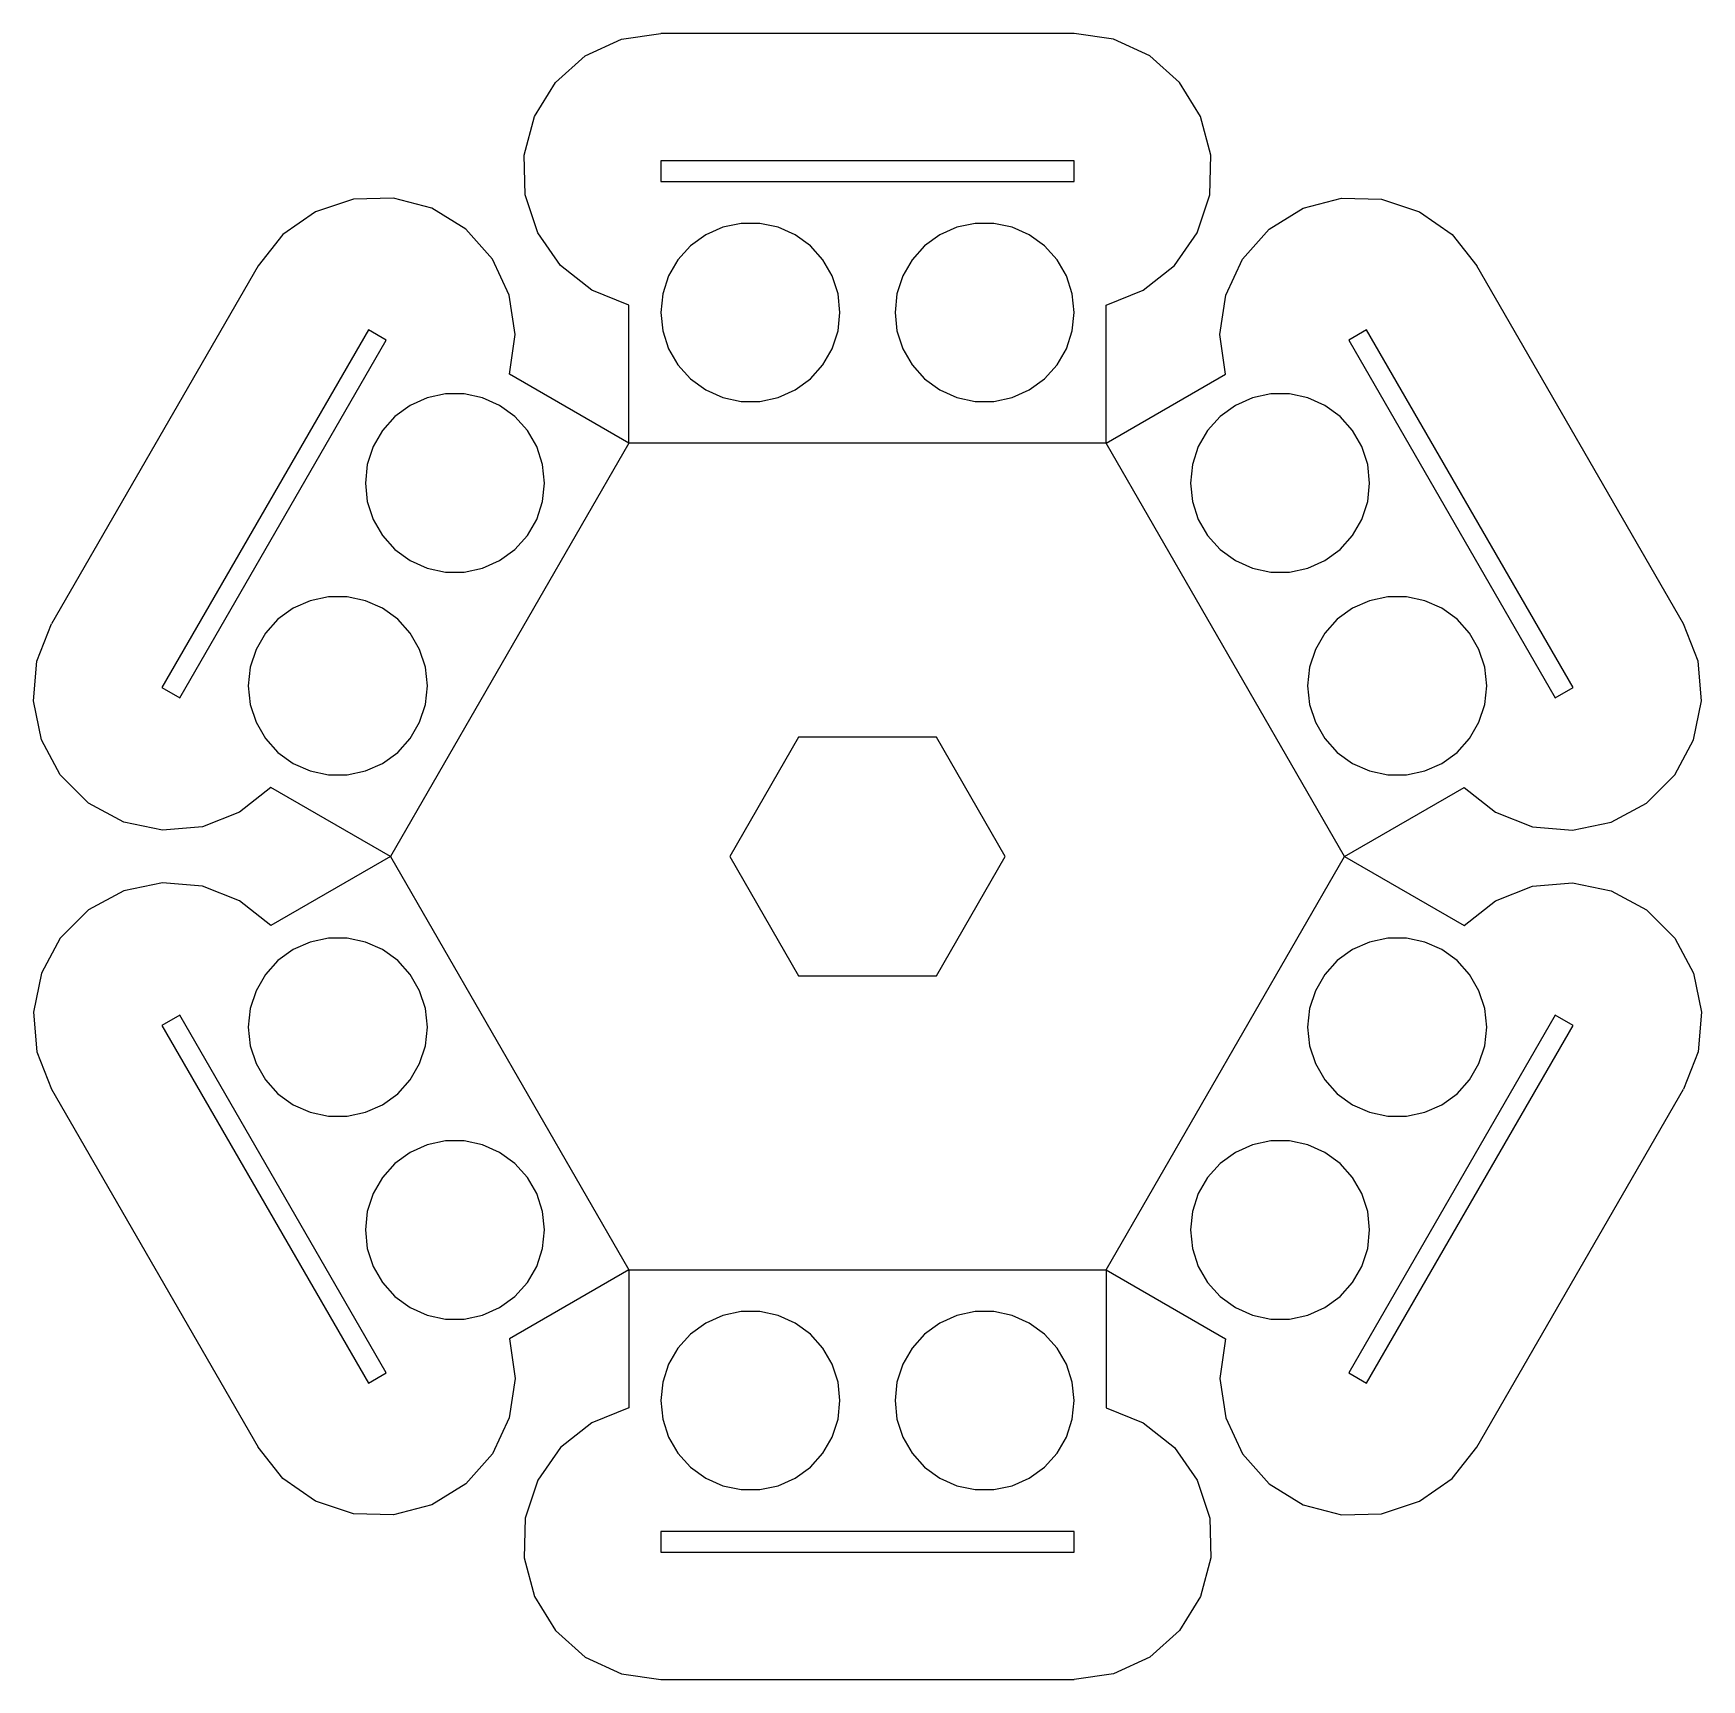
# Model space of a CAD drawing. Header units: metres. Extents: x -61 to 61, y -60 to 60.
import ezdxf

# ---------------------------------------------------------------- set-up
doc = ezdxf.new("R2010")
doc.units = ezdxf.units.M

msp = doc.modelspace()

# ---------------------------------------------------------------- linework, layer by layer
for p, q in [((-17.87, 59.33), (-15, 59.75)), ((15, 59.75), (-15, 59.75)), ((17.87, 59.33), (15, 59.75)), ((-20.49, 58.11), (-17.87, 59.33)), ((20.49, 58.11), (17.87, 59.33)), ((-22.66, 56.18), (-20.49, 58.11)), ((22.66, 56.18), (20.49, 58.11)), ((-24.18, 53.72), (-22.66, 56.18)), ((24.18, 53.72), (22.66, 56.18)), ((-24.93, 50.92), (-24.18, 53.72)), ((24.93, 50.92), (24.18, 53.72)), ((-24.85, 48.02), (-24.93, 50.92)), ((24.85, 48.02), (24.93, 50.92)), ((15, 50.5), (-15, 50.5)), ((-15, 50.5), (-15, 49)), ((15, 49), (15, 50.5)), ((-15, 49), (15, 49)), ((-37.33, 47.71), (-40.08, 46.8)), ((-34.43, 47.8), (-37.33, 47.71)), ((-31.63, 47.05), (-34.43, 47.8)), ((-23.94, 45.27), (-24.85, 48.02)), ((23.94, 45.27), (24.85, 48.02)), ((31.63, 47.05), (34.43, 47.8)), ((34.43, 47.8), (37.33, 47.71)), ((37.33, 47.71), (40.08, 46.8)), ((-40.08, 46.8), (-42.45, 45.14)), ((-29.16, 45.53), (-31.63, 47.05)), ((29.16, 45.53), (31.63, 47.05)), ((40.08, 46.8), (42.45, 45.14)), ((-42.45, 45.14), (-44.25, 42.87)), ((-27.24, 43.37), (-29.16, 45.53)), ((-22.28, 42.9), (-23.94, 45.27)), ((-11.75, 45.13), (-12.85, 44.33)), ((-10.51, 45.68), (-11.75, 45.13)), ((-9.18, 45.96), (-10.51, 45.68)), ((-7.82, 45.96), (-9.18, 45.96)), ((-6.49, 45.68), (-7.82, 45.96)), ((-5.25, 45.13), (-6.49, 45.68)), ((-4.15, 44.33), (-5.25, 45.13)), ((5.25, 45.13), (4.15, 44.33)), ((6.49, 45.68), (5.25, 45.13)), ((7.82, 45.96), (6.49, 45.68)), ((9.18, 45.96), (7.82, 45.96)), ((10.51, 45.68), (9.18, 45.96)), ((11.75, 45.13), (10.51, 45.68)), ((12.85, 44.33), (11.75, 45.13)), ((22.28, 42.9), (23.94, 45.27)), ((27.24, 43.37), (29.16, 45.53)), ((42.45, 45.14), (44.25, 42.87)), ((-12.85, 44.33), (-13.76, 43.32)), ((-3.24, 43.32), (-4.15, 44.33)), ((4.15, 44.33), (3.24, 43.32)), ((13.76, 43.32), (12.85, 44.33)), ((-44.25, 42.87), (-59.25, 16.88)), ((-26.01, 40.74), (-27.24, 43.37)), ((-20.01, 41.1), (-22.28, 42.9)), ((-13.76, 43.32), (-14.44, 42.14)), ((-2.56, 42.14), (-3.24, 43.32)), ((3.24, 43.32), (2.56, 42.14)), ((14.44, 42.14), (13.76, 43.32)), ((20.01, 41.1), (22.28, 42.9)), ((26.01, 40.74), (27.24, 43.37)), ((59.25, 16.88), (44.25, 42.87)), ((-14.44, 42.14), (-14.86, 40.85)), ((-2.14, 40.85), (-2.56, 42.14)), ((2.56, 42.14), (2.14, 40.85)), ((14.86, 40.85), (14.44, 42.14)), ((-25.58, 37.88), (-26.01, 40.74)), ((-17.32, 40.02), (-20.01, 41.1)), ((-17.32, 30), (-17.32, 40.02)), ((-14.86, 40.85), (-15, 39.5)), ((-2, 39.5), (-2.14, 40.85)), ((2.14, 40.85), (2, 39.5)), ((15, 39.5), (14.86, 40.85)), ((17.32, 40.02), (20.01, 41.1)), ((17.32, 30), (17.32, 40.02)), ((25.58, 37.88), (26.01, 40.74)), ((-15, 39.5), (-14.86, 38.15)), ((-2.14, 38.15), (-2, 39.5)), ((2, 39.5), (2.14, 38.15)), ((14.86, 38.15), (15, 39.5)), ((-36.23, 38.24), (-51.23, 12.26)), ((-34.94, 37.49), (-36.23, 38.24)), ((-26, 35.01), (-25.58, 37.88)), ((-14.86, 38.15), (-14.44, 36.86)), ((-2.56, 36.86), (-2.14, 38.15)), ((2.14, 38.15), (2.56, 36.86)), ((14.44, 36.86), (14.86, 38.15)), ((26, 35.01), (25.58, 37.88)), ((36.23, 38.24), (34.94, 37.49)), ((51.23, 12.26), (36.23, 38.24)), ((-49.94, 11.51), (-34.94, 37.49)), ((-14.44, 36.86), (-13.76, 35.68)), ((-3.24, 35.68), (-2.56, 36.86)), ((2.56, 36.86), (3.24, 35.68)), ((13.76, 35.68), (14.44, 36.86)), ((34.94, 37.49), (49.94, 11.51)), ((-13.76, 35.68), (-12.85, 34.67)), ((-4.15, 34.67), (-3.24, 35.68)), ((3.24, 35.68), (4.15, 34.67)), ((12.85, 34.67), (13.76, 35.68)), ((-17.32, 30), (-26, 35.01)), ((-12.85, 34.67), (-11.75, 33.87)), ((-5.25, 33.87), (-4.15, 34.67)), ((4.15, 34.67), (5.25, 33.87)), ((11.75, 33.87), (12.85, 34.67)), ((17.32, 30), (26, 35.01)), ((-33.21, 32.74), (-34.31, 31.94)), ((-31.97, 33.29), (-33.21, 32.74)), ((-30.64, 33.58), (-31.97, 33.29)), ((-29.28, 33.58), (-30.64, 33.58)), ((-27.95, 33.29), (-29.28, 33.58)), ((-26.71, 32.74), (-27.95, 33.29)), ((-25.61, 31.94), (-26.71, 32.74)), ((-11.75, 33.87), (-10.51, 33.32)), ((-10.51, 33.32), (-9.18, 33.04)), ((-9.18, 33.04), (-7.82, 33.04)), ((-7.82, 33.04), (-6.49, 33.32)), ((-6.49, 33.32), (-5.25, 33.87)), ((5.25, 33.87), (6.49, 33.32)), ((6.49, 33.32), (7.82, 33.04)), ((7.82, 33.04), (9.18, 33.04)), ((9.18, 33.04), (10.51, 33.32)), ((10.51, 33.32), (11.75, 33.87)), ((26.71, 32.74), (25.61, 31.94)), ((27.95, 33.29), (26.71, 32.74)), ((29.28, 33.58), (27.95, 33.29)), ((30.64, 33.58), (29.28, 33.58)), ((31.97, 33.29), (30.64, 33.58)), ((33.21, 32.74), (31.97, 33.29)), ((34.31, 31.94), (33.21, 32.74)), ((-34.31, 31.94), (-35.22, 30.93)), ((-24.7, 30.93), (-25.61, 31.94)), ((25.61, 31.94), (24.7, 30.93)), ((35.22, 30.93), (34.31, 31.94)), ((-35.22, 30.93), (-35.9, 29.76)), ((-24.02, 29.76), (-24.7, 30.93)), ((24.7, 30.93), (24.02, 29.76)), ((35.9, 29.76), (35.22, 30.93)), ((-35.9, 29.76), (-36.32, 28.46)), ((-17.32, 30), (-34.64, 0)), ((-23.6, 28.46), (-24.02, 29.76)), ((17.32, 30), (-17.32, 30)), ((34.64, 0), (17.32, 30)), ((24.02, 29.76), (23.6, 28.46)), ((36.32, 28.46), (35.9, 29.76)), ((-36.32, 28.46), (-36.46, 27.11)), ((-23.46, 27.11), (-23.6, 28.46)), ((23.6, 28.46), (23.46, 27.11)), ((36.46, 27.11), (36.32, 28.46)), ((-36.46, 27.11), (-36.32, 25.76)), ((-23.6, 25.76), (-23.46, 27.11)), ((23.46, 27.11), (23.6, 25.76)), ((36.32, 25.76), (36.46, 27.11)), ((-36.32, 25.76), (-35.9, 24.47)), ((-24.02, 24.47), (-23.6, 25.76)), ((23.6, 25.76), (24.02, 24.47)), ((35.9, 24.47), (36.32, 25.76)), ((-35.9, 24.47), (-35.22, 23.29)), ((-24.7, 23.29), (-24.02, 24.47)), ((24.02, 24.47), (24.7, 23.29)), ((35.22, 23.29), (35.9, 24.47)), ((-35.22, 23.29), (-34.31, 22.28)), ((-25.61, 22.28), (-24.7, 23.29)), ((24.7, 23.29), (25.61, 22.28)), ((34.31, 22.28), (35.22, 23.29)), ((-34.31, 22.28), (-33.21, 21.48)), ((-26.71, 21.48), (-25.61, 22.28)), ((25.61, 22.28), (26.71, 21.48)), ((33.21, 21.48), (34.31, 22.28)), ((-33.21, 21.48), (-31.97, 20.93)), ((-31.97, 20.93), (-30.64, 20.65)), ((-30.64, 20.65), (-29.28, 20.65)), ((-29.28, 20.65), (-27.95, 20.93)), ((-27.95, 20.93), (-26.71, 21.48)), ((26.71, 21.48), (27.95, 20.93)), ((27.95, 20.93), (29.28, 20.65)), ((29.28, 20.65), (30.64, 20.65)), ((30.64, 20.65), (31.97, 20.93)), ((31.97, 20.93), (33.21, 21.48)), ((-40.47, 18.57), (-41.71, 18.02)), ((-39.14, 18.85), (-40.47, 18.57)), ((-37.78, 18.85), (-39.14, 18.85)), ((-36.45, 18.57), (-37.78, 18.85)), ((-35.21, 18.02), (-36.45, 18.57)), ((36.45, 18.57), (35.21, 18.02)), ((37.78, 18.85), (36.45, 18.57)), ((39.14, 18.85), (37.78, 18.85)), ((40.47, 18.57), (39.14, 18.85)), ((41.71, 18.02), (40.47, 18.57)), ((-42.81, 17.22), (-43.72, 16.21)), ((-41.71, 18.02), (-42.81, 17.22)), ((-34.11, 17.22), (-35.21, 18.02)), ((-33.2, 16.21), (-34.11, 17.22)), ((34.11, 17.22), (33.2, 16.21)), ((35.21, 18.02), (34.11, 17.22)), ((42.81, 17.22), (41.71, 18.02)), ((43.72, 16.21), (42.81, 17.22)), ((-60.31, 14.19), (-59.25, 16.88)), ((-43.72, 16.21), (-44.4, 15.03)), ((-32.52, 15.03), (-33.2, 16.21)), ((33.2, 16.21), (32.52, 15.03)), ((44.4, 15.03), (43.72, 16.21)), ((60.31, 14.19), (59.25, 16.88)), ((-44.4, 15.03), (-44.82, 13.74)), ((-32.1, 13.74), (-32.52, 15.03)), ((32.52, 15.03), (32.1, 13.74)), ((44.82, 13.74), (44.4, 15.03)), ((-60.57, 11.31), (-60.31, 14.19)), ((-44.82, 13.74), (-44.96, 12.39)), ((-31.96, 12.39), (-32.1, 13.74)), ((32.1, 13.74), (31.96, 12.39)), ((44.96, 12.39), (44.82, 13.74)), ((60.57, 11.31), (60.31, 14.19)), ((-51.23, 12.26), (-49.94, 11.51)), ((-44.96, 12.39), (-44.82, 11.04)), ((-32.1, 11.04), (-31.96, 12.39)), ((31.96, 12.39), (32.1, 11.04)), ((44.82, 11.04), (44.96, 12.39)), ((49.94, 11.51), (51.23, 12.26)), ((-59.98, 8.47), (-60.57, 11.31)), ((-44.82, 11.04), (-44.4, 9.74)), ((-32.52, 9.74), (-32.1, 11.04)), ((32.1, 11.04), (32.52, 9.74)), ((44.4, 9.74), (44.82, 11.04)), ((59.98, 8.47), (60.57, 11.31)), ((-44.4, 9.74), (-43.72, 8.57)), ((-33.2, 8.57), (-32.52, 9.74)), ((32.52, 9.74), (33.2, 8.57)), ((43.72, 8.57), (44.4, 9.74)), ((-43.72, 8.57), (-42.81, 7.56)), ((-34.11, 7.56), (-33.2, 8.57)), ((-5, 8.66), (-10, 0)), ((5, 8.66), (-5, 8.66)), ((10, 0), (5, 8.66)), ((33.2, 8.57), (34.11, 7.56)), ((42.81, 7.56), (43.72, 8.57)), ((-58.61, 5.92), (-59.98, 8.47)), ((-42.81, 7.56), (-41.71, 6.76)), ((-35.21, 6.76), (-34.11, 7.56)), ((34.11, 7.56), (35.21, 6.76)), ((41.71, 6.76), (42.81, 7.56)), ((58.61, 5.92), (59.98, 8.47)), ((-41.71, 6.76), (-40.47, 6.21)), ((-40.47, 6.21), (-39.14, 5.92)), ((-37.78, 5.92), (-36.45, 6.21)), ((-36.45, 6.21), (-35.21, 6.76)), ((35.21, 6.76), (36.45, 6.21)), ((36.45, 6.21), (37.78, 5.92)), ((39.14, 5.92), (40.47, 6.21)), ((40.47, 6.21), (41.71, 6.76)), ((-56.56, 3.87), (-58.61, 5.92)), ((-43.32, 5.01), (-45.6, 3.22)), ((-34.64, 0), (-43.32, 5.01)), ((-39.14, 5.92), (-37.78, 5.92)), ((34.64, 0), (43.32, 5.01)), ((37.78, 5.92), (39.14, 5.92)), ((43.32, 5.01), (45.6, 3.22)), ((56.56, 3.87), (58.61, 5.92)), ((-54.01, 2.49), (-56.56, 3.87)), ((54.01, 2.49), (56.56, 3.87)), ((-51.18, 1.9), (-54.01, 2.49)), ((-45.6, 3.22), (-48.29, 2.15)), ((45.6, 3.22), (48.29, 2.15)), ((51.18, 1.9), (54.01, 2.49)), ((-48.29, 2.15), (-51.18, 1.9)), ((48.29, 2.15), (51.18, 1.9)), ((-10, 0), (-5, -8.66)), ((5, -8.66), (10, 0)), ((17.32, -30), (34.64, 0)), ((34.64, 0), (43.32, -5.01)), ((-34.64, 0), (-43.32, -5.01)), ((-34.64, 0), (-17.32, -30)), ((-51.18, -1.9), (-54.01, -2.49)), ((-48.29, -2.15), (-51.18, -1.9)), ((-45.6, -3.22), (-48.29, -2.15)), ((45.6, -3.22), (48.29, -2.15)), ((48.29, -2.15), (51.18, -1.9)), ((51.18, -1.9), (54.01, -2.49)), ((-54.01, -2.49), (-56.56, -3.87)), ((-43.32, -5.01), (-45.6, -3.22)), ((43.32, -5.01), (45.6, -3.22)), ((54.01, -2.49), (56.56, -3.87)), ((-56.56, -3.87), (-58.61, -5.92)), ((56.56, -3.87), (58.61, -5.92)), ((-58.61, -5.92), (-59.98, -8.47)), ((-39.14, -5.92), (-40.47, -6.21)), ((-37.78, -5.92), (-39.14, -5.92)), ((-36.45, -6.21), (-37.78, -5.92)), ((37.78, -5.92), (36.45, -6.21)), ((39.14, -5.92), (37.78, -5.92)), ((40.47, -6.21), (39.14, -5.92)), ((58.61, -5.92), (59.98, -8.47)), ((-41.71, -6.76), (-42.81, -7.56)), ((-40.47, -6.21), (-41.71, -6.76)), ((-35.21, -6.76), (-36.45, -6.21)), ((-34.11, -7.56), (-35.21, -6.76)), ((35.21, -6.76), (34.11, -7.56)), ((36.45, -6.21), (35.21, -6.76)), ((41.71, -6.76), (40.47, -6.21)), ((42.81, -7.56), (41.71, -6.76)), ((-59.98, -8.47), (-60.57, -11.31)), ((-42.81, -7.56), (-43.72, -8.57)), ((-33.2, -8.57), (-34.11, -7.56)), ((34.11, -7.56), (33.2, -8.57)), ((43.72, -8.57), (42.81, -7.56)), ((59.98, -8.47), (60.57, -11.31)), ((-43.72, -8.57), (-44.4, -9.74)), ((-32.52, -9.74), (-33.2, -8.57)), ((-5, -8.66), (5, -8.66)), ((33.2, -8.57), (32.52, -9.74)), ((44.4, -9.74), (43.72, -8.57)), ((-44.4, -9.74), (-44.82, -11.04)), ((-32.1, -11.04), (-32.52, -9.74)), ((32.52, -9.74), (32.1, -11.04)), ((44.82, -11.04), (44.4, -9.74)), ((-60.57, -11.31), (-60.31, -14.19)), ((-49.94, -11.51), (-51.23, -12.26)), ((-34.94, -37.49), (-49.94, -11.51)), ((-44.82, -11.04), (-44.96, -12.39)), ((-31.96, -12.39), (-32.1, -11.04)), ((32.1, -11.04), (31.96, -12.39)), ((49.94, -11.51), (34.94, -37.49)), ((44.96, -12.39), (44.82, -11.04)), ((51.23, -12.26), (49.94, -11.51)), ((60.57, -11.31), (60.31, -14.19)), ((-51.23, -12.26), (-36.23, -38.24)), ((-44.96, -12.39), (-44.82, -13.74)), ((-32.1, -13.74), (-31.96, -12.39)), ((31.96, -12.39), (32.1, -13.74)), ((36.23, -38.24), (51.23, -12.26)), ((44.82, -13.74), (44.96, -12.39)), ((-60.31, -14.19), (-59.25, -16.88)), ((-44.82, -13.74), (-44.4, -15.03)), ((-32.52, -15.03), (-32.1, -13.74)), ((32.1, -13.74), (32.52, -15.03)), ((44.4, -15.03), (44.82, -13.74)), ((60.31, -14.19), (59.25, -16.88)), ((-44.4, -15.03), (-43.72, -16.21)), ((-33.2, -16.21), (-32.52, -15.03)), ((32.52, -15.03), (33.2, -16.21)), ((43.72, -16.21), (44.4, -15.03)), ((-59.25, -16.88), (-44.25, -42.87)), ((-43.72, -16.21), (-42.81, -17.22)), ((-34.11, -17.22), (-33.2, -16.21)), ((33.2, -16.21), (34.11, -17.22)), ((42.81, -17.22), (43.72, -16.21)), ((44.25, -42.87), (59.25, -16.88)), ((-42.81, -17.22), (-41.71, -18.02)), ((-41.71, -18.02), (-40.47, -18.57)), ((-36.45, -18.57), (-35.21, -18.02)), ((-35.21, -18.02), (-34.11, -17.22)), ((34.11, -17.22), (35.21, -18.02)), ((35.21, -18.02), (36.45, -18.57)), ((40.47, -18.57), (41.71, -18.02)), ((41.71, -18.02), (42.81, -17.22)), ((-40.47, -18.57), (-39.14, -18.85)), ((-39.14, -18.85), (-37.78, -18.85)), ((-37.78, -18.85), (-36.45, -18.57)), ((36.45, -18.57), (37.78, -18.85)), ((37.78, -18.85), (39.14, -18.85)), ((39.14, -18.85), (40.47, -18.57)), ((-33.21, -21.48), (-34.31, -22.28)), ((-31.97, -20.93), (-33.21, -21.48)), ((-30.64, -20.65), (-31.97, -20.93)), ((-29.28, -20.65), (-30.64, -20.65)), ((-27.95, -20.93), (-29.28, -20.65)), ((-26.71, -21.48), (-27.95, -20.93)), ((-25.61, -22.28), (-26.71, -21.48)), ((26.71, -21.48), (25.61, -22.28)), ((27.95, -20.93), (26.71, -21.48)), ((29.28, -20.65), (27.95, -20.93)), ((30.64, -20.65), (29.28, -20.65)), ((31.97, -20.93), (30.64, -20.65)), ((33.21, -21.48), (31.97, -20.93)), ((34.31, -22.28), (33.21, -21.48)), ((-34.31, -22.28), (-35.22, -23.29)), ((-24.7, -23.29), (-25.61, -22.28)), ((25.61, -22.28), (24.7, -23.29)), ((35.22, -23.29), (34.31, -22.28)), ((-35.22, -23.29), (-35.9, -24.47)), ((-24.02, -24.47), (-24.7, -23.29)), ((24.7, -23.29), (24.02, -24.47)), ((35.9, -24.47), (35.22, -23.29)), ((-35.9, -24.47), (-36.32, -25.76)), ((-23.6, -25.76), (-24.02, -24.47)), ((24.02, -24.47), (23.6, -25.76)), ((36.32, -25.76), (35.9, -24.47)), ((-36.32, -25.76), (-36.46, -27.11)), ((-23.46, -27.11), (-23.6, -25.76)), ((23.6, -25.76), (23.46, -27.11)), ((36.46, -27.11), (36.32, -25.76)), ((-36.46, -27.11), (-36.32, -28.46)), ((-23.6, -28.46), (-23.46, -27.11)), ((23.46, -27.11), (23.6, -28.46)), ((36.32, -28.46), (36.46, -27.11)), ((-36.32, -28.46), (-35.9, -29.76)), ((-24.02, -29.76), (-23.6, -28.46)), ((23.6, -28.46), (24.02, -29.76)), ((35.9, -29.76), (36.32, -28.46)), ((-35.9, -29.76), (-35.22, -30.93)), ((-17.32, -30), (-26, -35.01)), ((-24.7, -30.93), (-24.02, -29.76)), ((-17.32, -30), (17.32, -30)), ((-17.32, -30), (-17.32, -40.02)), ((17.32, -30), (26, -35.01)), ((17.32, -30), (17.32, -40.02)), ((24.02, -29.76), (24.7, -30.93)), ((35.22, -30.93), (35.9, -29.76)), ((-35.22, -30.93), (-34.31, -31.94)), ((-25.61, -31.94), (-24.7, -30.93)), ((24.7, -30.93), (25.61, -31.94)), ((34.31, -31.94), (35.22, -30.93)), ((-34.31, -31.94), (-33.21, -32.74)), ((-26.71, -32.74), (-25.61, -31.94)), ((25.61, -31.94), (26.71, -32.74)), ((33.21, -32.74), (34.31, -31.94)), ((-33.21, -32.74), (-31.97, -33.29)), ((-31.97, -33.29), (-30.64, -33.58)), ((-30.64, -33.58), (-29.28, -33.58)), ((-29.28, -33.58), (-27.95, -33.29)), ((-27.95, -33.29), (-26.71, -32.74)), ((-11.75, -33.87), (-12.85, -34.67)), ((-10.51, -33.32), (-11.75, -33.87)), ((-9.18, -33.04), (-10.51, -33.32)), ((-7.82, -33.04), (-9.18, -33.04)), ((-6.49, -33.32), (-7.82, -33.04)), ((-5.25, -33.87), (-6.49, -33.32)), ((-4.15, -34.67), (-5.25, -33.87)), ((5.25, -33.87), (4.15, -34.67)), ((6.49, -33.32), (5.25, -33.87)), ((7.82, -33.04), (6.49, -33.32)), ((9.18, -33.04), (7.82, -33.04)), ((10.51, -33.32), (9.18, -33.04)), ((11.75, -33.87), (10.51, -33.32)), ((12.85, -34.67), (11.75, -33.87)), ((26.71, -32.74), (27.95, -33.29)), ((27.95, -33.29), (29.28, -33.58)), ((29.28, -33.58), (30.64, -33.58)), ((30.64, -33.58), (31.97, -33.29)), ((31.97, -33.29), (33.21, -32.74)), ((-26, -35.01), (-25.58, -37.88)), ((-12.85, -34.67), (-13.76, -35.68)), ((-3.24, -35.68), (-4.15, -34.67)), ((4.15, -34.67), (3.24, -35.68)), ((13.76, -35.68), (12.85, -34.67)), ((26, -35.01), (25.58, -37.88)), ((-13.76, -35.68), (-14.44, -36.86)), ((-2.56, -36.86), (-3.24, -35.68)), ((3.24, -35.68), (2.56, -36.86)), ((14.44, -36.86), (13.76, -35.68)), ((-36.23, -38.24), (-34.94, -37.49)), ((-14.44, -36.86), (-14.86, -38.15)), ((-2.14, -38.15), (-2.56, -36.86)), ((2.56, -36.86), (2.14, -38.15)), ((14.86, -38.15), (14.44, -36.86)), ((34.94, -37.49), (36.23, -38.24)), ((-25.58, -37.88), (-26.01, -40.74)), ((-14.86, -38.15), (-15, -39.5)), ((-2, -39.5), (-2.14, -38.15)), ((2.14, -38.15), (2, -39.5)), ((15, -39.5), (14.86, -38.15)), ((25.58, -37.88), (26.01, -40.74)), ((-15, -39.5), (-14.86, -40.85)), ((-2.14, -40.85), (-2, -39.5)), ((2, -39.5), (2.14, -40.85)), ((14.86, -40.85), (15, -39.5)), ((-26.01, -40.74), (-27.24, -43.37)), ((-20.01, -41.1), (-22.28, -42.9)), ((-17.32, -40.02), (-20.01, -41.1)), ((-14.86, -40.85), (-14.44, -42.14)), ((-2.56, -42.14), (-2.14, -40.85)), ((2.14, -40.85), (2.56, -42.14)), ((14.44, -42.14), (14.86, -40.85)), ((17.32, -40.02), (20.01, -41.1)), ((20.01, -41.1), (22.28, -42.9)), ((26.01, -40.74), (27.24, -43.37)), ((-14.44, -42.14), (-13.76, -43.32)), ((-3.24, -43.32), (-2.56, -42.14)), ((2.56, -42.14), (3.24, -43.32)), ((13.76, -43.32), (14.44, -42.14)), ((-42.45, -45.14), (-44.25, -42.87)), ((-27.24, -43.37), (-29.16, -45.53)), ((-22.28, -42.9), (-23.94, -45.27)), ((-13.76, -43.32), (-12.85, -44.33)), ((-4.15, -44.33), (-3.24, -43.32)), ((3.24, -43.32), (4.15, -44.33)), ((12.85, -44.33), (13.76, -43.32)), ((22.28, -42.9), (23.94, -45.27)), ((27.24, -43.37), (29.16, -45.53)), ((42.45, -45.14), (44.25, -42.87)), ((-12.85, -44.33), (-11.75, -45.13)), ((-5.25, -45.13), (-4.15, -44.33)), ((4.15, -44.33), (5.25, -45.13)), ((11.75, -45.13), (12.85, -44.33)), ((-40.08, -46.8), (-42.45, -45.14)), ((-29.16, -45.53), (-31.63, -47.05)), ((-23.94, -45.27), (-24.85, -48.02)), ((-11.75, -45.13), (-10.51, -45.68)), ((-10.51, -45.68), (-9.18, -45.96)), ((-9.18, -45.96), (-7.82, -45.96)), ((-7.82, -45.96), (-6.49, -45.68)), ((-6.49, -45.68), (-5.25, -45.13)), ((5.25, -45.13), (6.49, -45.68)), ((6.49, -45.68), (7.82, -45.96)), ((7.82, -45.96), (9.18, -45.96)), ((9.18, -45.96), (10.51, -45.68)), ((10.51, -45.68), (11.75, -45.13)), ((23.94, -45.27), (24.85, -48.02)), ((29.16, -45.53), (31.63, -47.05)), ((40.08, -46.8), (42.45, -45.14)), ((-37.33, -47.71), (-40.08, -46.8)), ((-31.63, -47.05), (-34.43, -47.8)), ((31.63, -47.05), (34.43, -47.8)), ((37.33, -47.71), (40.08, -46.8)), ((-34.43, -47.8), (-37.33, -47.71)), ((-24.85, -48.02), (-24.93, -50.92)), ((24.85, -48.02), (24.93, -50.92)), ((34.43, -47.8), (37.33, -47.71)), ((15, -49), (-15, -49)), ((-15, -49), (-15, -50.5)), ((15, -50.5), (15, -49)), ((-15, -50.5), (15, -50.5)), ((-24.93, -50.92), (-24.18, -53.72)), ((24.93, -50.92), (24.18, -53.72)), ((-24.18, -53.72), (-22.66, -56.18)), ((24.18, -53.72), (22.66, -56.18)), ((-22.66, -56.18), (-20.49, -58.11)), ((22.66, -56.18), (20.49, -58.11)), ((-20.49, -58.11), (-17.87, -59.33)), ((20.49, -58.11), (17.87, -59.33)), ((-17.87, -59.33), (-15, -59.75)), ((17.87, -59.33), (15, -59.75)), ((-15, -59.75), (15, -59.75))]:
    msp.add_line(p, q)

doc.saveas('drawing.dxf')
